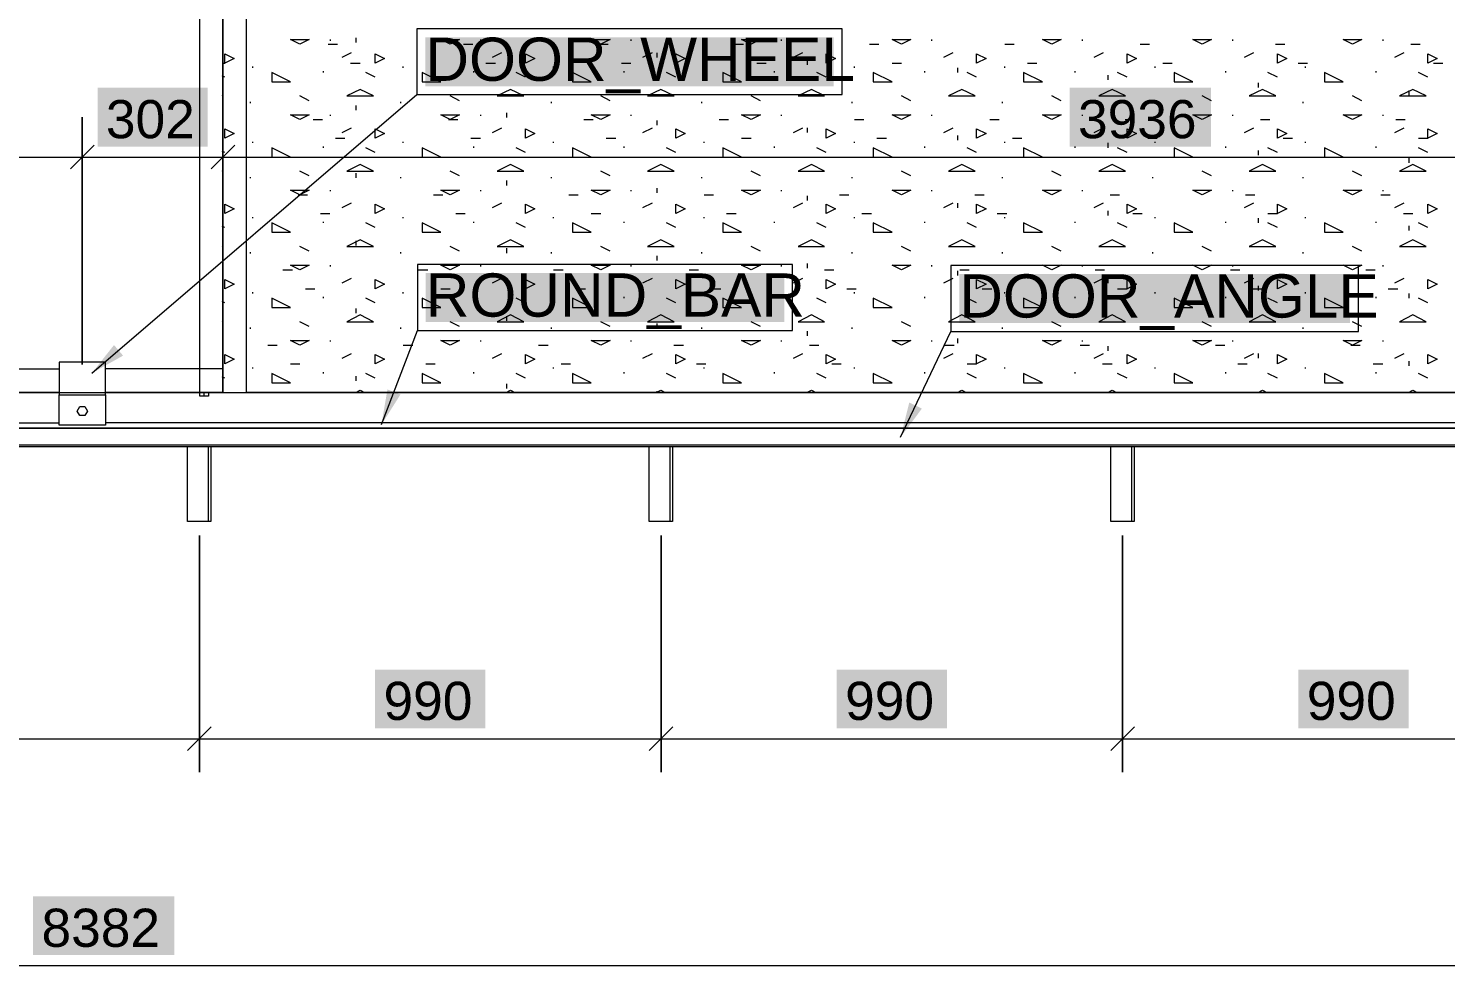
# Model space of a CAD drawing. Header units: inches. Extents: x 0.3 to 15.6, y 0.4 to 11.3.
# Drawn here: x 5.112 to 7.743, y 4.911 to 6.65 of the extents above; entities that cross this region are included whole.
import ezdxf

# ---------------------------------------------------------------- set-up
doc = ezdxf.new("R2010")
doc.units = ezdxf.units.IN
doc.header["$MEASUREMENT"] = 0
for name, color, linetype in [('PDF_Geometry', 7, 'Continuous'), ('PDF_Solid Fills', 7, 'Continuous'), ('PDF_Text', 7, 'Continuous')]:
    doc.layers.add(name, color=color, linetype=linetype)
doc.styles.add('PDF Arial', font='arial.ttf')

msp = doc.modelspace()

# ---------------------------------------------------------------- hatches: boundary and pattern name
at = {"layer": 'PDF_Solid Fills', "true_color": 0xffffff, "transparency": 33554559}
for points in [[(6.6071, 6.5427), (6.6071, 6.6336), (6.6071, 6.6336), (5.8492, 6.6336), (5.8492, 6.6336), (5.8492, 6.5427), (5.8492, 6.5427)], [(6.6071, 6.5427), (6.6071, 6.6336), (6.6071, 6.6336), (5.8492, 6.6336), (5.8492, 6.6336), (5.8492, 6.5427), (5.8492, 6.5427)], [(5.445, 6.4309), (5.445, 6.54), (5.445, 6.54), (5.2405, 6.54), (5.2405, 6.54), (5.2405, 6.4309), (5.2405, 6.4309)], [(7.3074, 6.4309), (7.3074, 6.54), (7.3074, 6.54), (7.0452, 6.54), (7.0452, 6.54), (7.0452, 6.4309), (7.0452, 6.4309)], [(6.5154, 6.1052), (6.5154, 6.1961), (6.5154, 6.1961), (5.85, 6.1961), (5.85, 6.1961), (5.85, 6.1052), (5.85, 6.1052)], [(6.5154, 6.1052), (6.5154, 6.1961), (6.5154, 6.1961), (5.85, 6.1961), (5.85, 6.1961), (5.85, 6.1052), (5.85, 6.1052)], [(7.5658, 6.1035), (7.5658, 6.1943), (7.5658, 6.1943), (6.8404, 6.1943), (6.8404, 6.1943), (6.8404, 6.1035), (6.8404, 6.1035)], [(7.5658, 6.1035), (7.5658, 6.1943), (7.5658, 6.1943), (6.8404, 6.1943), (6.8404, 6.1943), (6.8404, 6.1035), (6.8404, 6.1035)], [(5.9603, 5.3514), (5.9603, 5.4604), (5.9603, 5.4604), (5.7558, 5.4604), (5.7558, 5.4604), (5.7558, 5.3514), (5.7558, 5.3514)], [(6.8173, 5.3514), (6.8173, 5.4604), (6.8173, 5.4604), (6.6129, 5.4604), (6.6129, 5.4604), (6.6129, 5.3514), (6.6129, 5.3514)], [(7.6744, 5.3514), (7.6744, 5.4604), (7.6744, 5.4604), (7.4699, 5.4604), (7.4699, 5.4604), (7.4699, 5.3514), (7.4699, 5.3514)], [(5.3832, 4.9303), (5.3832, 5.0394), (5.3832, 5.0394), (5.1209, 5.0394), (5.1209, 5.0394), (5.1209, 4.9303), (5.1209, 4.9303)]]:
    msp.add_hatch(color=7, dxfattribs=at).paths.add_polyline_path(points)
at = {"layer": 'PDF_Solid Fills', "transparency": 33554559}
h = msp.add_hatch(color=256, dxfattribs=at)
h.paths.add_polyline_path([(5.2122, 6.4114), (5.2125, 6.4114)], flags=0)
h.paths.add_polyline_path([(5.212, 6.4114, 0.413793), (5.2122, 6.4112)], flags=0)
h = msp.add_hatch(color=256, dxfattribs=at)
h.paths.add_polyline_path([(5.2122, 6.4114), (5.2125, 6.4114)], flags=0)
h.paths.add_polyline_path([(5.212, 6.4114, 0.413793), (5.2122, 6.4112)], flags=0)
h = msp.add_hatch(color=256, dxfattribs=at)
h.paths.add_polyline_path([(5.4732, 6.4114), (5.4734, 6.4114)], flags=0)
h.paths.add_polyline_path([(5.4729, 6.4114, 0.413793), (5.4732, 6.4112)], flags=0)
h = msp.add_hatch(color=256, dxfattribs=at)
h.paths.add_polyline_path([(5.4732, 6.4114), (5.4734, 6.4114)], flags=0)
h.paths.add_polyline_path([(5.4729, 6.4114, 0.413793), (5.4732, 6.4112)], flags=0)
for points in [[(5.288, 6.0429), (5.2302, 6.0106), (5.2302, 6.0106), (5.2711, 6.0626), (5.2711, 6.0626)], [(5.8029, 5.9708), (5.7676, 5.9148), (5.7676, 5.9148), (5.7787, 5.9801), (5.7787, 5.9801)], [(6.771, 5.9446), (6.7314, 5.8916), (6.7314, 5.8916), (6.7476, 5.9558), (6.7476, 5.9558)]]:
    msp.add_hatch(color=256, dxfattribs=at).paths.add_polyline_path(points)
h = msp.add_hatch(color=256, dxfattribs=at)
h.paths.add_polyline_path([(5.4295, 5.3319), (5.4297, 5.3319)], flags=0)
h.paths.add_polyline_path([(5.4295, 5.3317, 0.415242), (5.4297, 5.3319)], flags=0)
h.paths.add_polyline_path([(5.4292, 5.3319, 0.415242), (5.4295, 5.3317)], flags=0)
h = msp.add_hatch(color=256, dxfattribs=at)
h.paths.add_polyline_path([(5.4295, 5.3319), (5.4297, 5.3319)], flags=0)
h.paths.add_polyline_path([(5.4295, 5.3317, 0.415242), (5.4297, 5.3319)], flags=0)
h.paths.add_polyline_path([(5.4292, 5.3319, 0.415242), (5.4295, 5.3317)], flags=0)
h = msp.add_hatch(color=256, dxfattribs=at)
h.paths.add_polyline_path([(6.2866, 5.3319), (6.2868, 5.3319)], flags=0)
h.paths.add_polyline_path([(6.2866, 5.3317, 0.415242), (6.2868, 5.3319)], flags=0)
h.paths.add_polyline_path([(6.2863, 5.3319, 0.415242), (6.2866, 5.3317)], flags=0)
h = msp.add_hatch(color=256, dxfattribs=at)
h.paths.add_polyline_path([(6.2866, 5.3319), (6.2868, 5.3319)], flags=0)
h.paths.add_polyline_path([(6.2866, 5.3317, 0.415242), (6.2868, 5.3319)], flags=0)
h.paths.add_polyline_path([(6.2863, 5.3319, 0.415242), (6.2866, 5.3317)], flags=0)
h = msp.add_hatch(color=256, dxfattribs=at)
h.paths.add_polyline_path([(7.1436, 5.3319), (7.1439, 5.3319)], flags=0)
h.paths.add_polyline_path([(7.1436, 5.3317, 0.415242), (7.1439, 5.3319)], flags=0)
h.paths.add_polyline_path([(7.1434, 5.3319, 0.415242), (7.1436, 5.3317)], flags=0)
h = msp.add_hatch(color=256, dxfattribs=at)
h.paths.add_polyline_path([(7.1436, 5.3319), (7.1439, 5.3319)], flags=0)
h.paths.add_polyline_path([(7.1436, 5.3317, 0.415242), (7.1439, 5.3319)], flags=0)
h.paths.add_polyline_path([(7.1434, 5.3319, 0.415242), (7.1436, 5.3317)], flags=0)

# ---------------------------------------------------------------- linework, layer by layer
at = {"layer": 'PDF_Geometry', "lineweight": 5}
for points in [[(5.4299, 8.1081), (5.4299, 5.975), (5.4732, 5.975), (5.4732, 8.1081)], [(5.4096, 5.975), (5.4096, 5.9746), (5.5169, 5.9746), (5.5169, 8.0809)], [(5.4736, 5.9746), (5.4736, 8.0865)], [(5.7209, 6.6242), (5.7209, 6.6329)], [(5.6685, 6.6207), (5.686, 6.6207)], [(5.6729, 6.6272), (5.6729, 6.6294)], [(5.6947, 6.5967), (5.7122, 6.6054)], [(5.9198, 6.6207), (5.9373, 6.6207)], [(5.9521, 6.6272), (5.9521, 6.6294)], [(5.9739, 6.5967), (5.9914, 6.6054)], [(6.0001, 6.6102), (6.0001, 6.6189)], [(6.1711, 6.6207), (6.1885, 6.6207)], [(6.2313, 6.6272), (6.2313, 6.6294)], [(6.2531, 6.5967), (6.2706, 6.6054)], [(6.2793, 6.5962), (6.2793, 6.605)], [(6.4224, 6.6207), (6.4398, 6.6207)], [(6.5105, 6.6272), (6.5105, 6.6294)], [(6.5323, 6.5967), (6.5498, 6.6054)], [(6.6737, 6.6207), (6.6911, 6.6207)], [(6.7897, 6.6272), (6.7897, 6.6294)], [(6.8115, 6.5967), (6.829, 6.6054)], [(6.9249, 6.6207), (6.9424, 6.6207)], [(7.0689, 6.6272), (7.0689, 6.6294)], [(7.0907, 6.5967), (7.1082, 6.6054)], [(7.1762, 6.6207), (7.1937, 6.6207)], [(7.3481, 6.6272), (7.3481, 6.6294)], [(7.3699, 6.5967), (7.3873, 6.6054)], [(7.4275, 6.6207), (7.4449, 6.6207)], [(7.6273, 6.6272), (7.6273, 6.6294)], [(7.6491, 6.5967), (7.6665, 6.6054)], [(7.6788, 6.6207), (7.6962, 6.6207)], [(5.4719, 6.5858), (5.4766, 6.5858)], [(5.5289, 6.5771), (5.5289, 6.5792)], [(5.7104, 6.5858), (5.7279, 6.5858)], [(5.8081, 6.5771), (5.8081, 6.5792)], [(5.9617, 6.5858), (5.9791, 6.5858)], [(6.0873, 6.5771), (6.0873, 6.5792)], [(6.213, 6.5858), (6.2304, 6.5858)], [(6.3665, 6.5771), (6.3665, 6.5792)], [(6.4643, 6.5858), (6.4817, 6.5858)], [(6.5585, 6.5823), (6.5585, 6.591)], [(6.6457, 6.5771), (6.6457, 6.5792)], [(6.7155, 6.5858), (6.733, 6.5858)], [(6.9249, 6.5771), (6.9249, 6.5792)], [(6.9668, 6.5858), (6.9843, 6.5858)], [(7.2041, 6.5771), (7.2041, 6.5792)], [(7.2181, 6.5858), (7.2355, 6.5858)], [(7.4694, 6.5858), (7.4868, 6.5858)], [(7.4833, 6.5771), (7.4833, 6.5792)], [(7.7206, 6.5858), (7.7381, 6.5858)], [(5.4766, 6.5596), (5.4719, 6.562)], [(5.6598, 6.5683), (5.6598, 6.5705)], [(5.7558, 6.5596), (5.7383, 6.5683)], [(5.939, 6.5683), (5.939, 6.5705)], [(6.035, 6.5596), (6.0175, 6.5683)], [(6.2182, 6.5683), (6.2182, 6.5705)], [(6.3142, 6.5596), (6.2967, 6.5683)], [(6.4974, 6.5683), (6.4974, 6.5705)], [(6.5934, 6.5596), (6.5759, 6.5683)], [(6.7766, 6.5683), (6.7766, 6.5705)], [(6.8377, 6.5683), (6.8377, 6.5771)], [(6.8726, 6.5596), (6.8551, 6.5683)], [(7.0558, 6.5683), (7.0558, 6.5705)], [(7.1169, 6.5544), (7.1169, 6.5631)], [(7.1518, 6.5596), (7.1343, 6.5683)], [(7.335, 6.5683), (7.335, 6.5705)], [(7.431, 6.5596), (7.4135, 6.5683)], [(7.6142, 6.5683), (7.6142, 6.5705)], [(7.7102, 6.5596), (7.6927, 6.5683)], [(5.2302, 6.0106), (5.8336, 6.5272)], [(7.3961, 6.5404), (7.3961, 6.5491)], [(7.6753, 6.5265), (7.6753, 6.5352)], [(5.4719, 6.5247), (5.4736, 6.5247), (5.4719, 6.5256)], [(5.5246, 6.5116), (5.5246, 6.5138)], [(5.6336, 6.516), (5.6162, 6.5247)], [(5.7209, 6.4985), (5.7209, 6.5073)], [(5.8038, 6.5116), (5.8038, 6.5138)], [(5.9128, 6.516), (5.8954, 6.5247)], [(6.083, 6.5116), (6.083, 6.5138)], [(6.192, 6.516), (6.1746, 6.5247)], [(6.3622, 6.5116), (6.3622, 6.5138)], [(6.4712, 6.516), (6.4538, 6.5247)], [(6.6414, 6.5116), (6.6414, 6.5138)], [(6.7504, 6.516), (6.733, 6.5247)], [(6.9206, 6.5116), (6.9206, 6.5138)], [(7.0296, 6.516), (7.0122, 6.5247)], [(7.1998, 6.5116), (7.1998, 6.5138)], [(7.3088, 6.516), (7.2914, 6.5247)], [(7.479, 6.5116), (7.479, 6.5138)], [(7.588, 6.516), (7.5706, 6.5247)], [(5.6406, 6.4811), (5.6581, 6.4811)], [(5.6729, 6.4876), (5.6729, 6.4898)], [(5.8919, 6.4811), (5.9093, 6.4811)], [(5.9521, 6.4876), (5.9521, 6.4898)], [(6.0001, 6.4846), (6.0001, 6.4933)], [(6.1432, 6.4811), (6.1606, 6.4811)], [(6.2313, 6.4876), (6.2313, 6.4898)], [(6.2793, 6.4706), (6.2793, 6.4793)], [(6.3945, 6.4811), (6.4119, 6.4811)], [(6.5105, 6.4876), (6.5105, 6.4898)], [(6.6457, 6.4811), (6.6632, 6.4811)], [(6.7897, 6.4876), (6.7897, 6.4898)], [(6.897, 6.4811), (6.9145, 6.4811)], [(7.0689, 6.4876), (7.0689, 6.4898)], [(7.1483, 6.4811), (7.1657, 6.4811)], [(7.3481, 6.4876), (7.3481, 6.4898)], [(7.3996, 6.4811), (7.417, 6.4811)], [(7.6273, 6.4876), (7.6273, 6.4898)], [(7.6508, 6.4811), (7.6683, 6.4811)], [(5.6947, 6.4571), (5.7122, 6.4658)], [(5.9739, 6.4571), (5.9914, 6.4658)], [(6.2531, 6.4571), (6.2706, 6.4658)], [(6.5323, 6.4571), (6.5498, 6.4658)], [(6.5585, 6.4567), (6.5585, 6.4654)], [(6.8115, 6.4571), (6.829, 6.4658)], [(6.8377, 6.4427), (6.8377, 6.4514)], [(7.0907, 6.4571), (7.1082, 6.4658)], [(7.3699, 6.4571), (7.3873, 6.4658)], [(7.6491, 6.4571), (7.6665, 6.4658)], [(5.4766, 6.42), (5.4719, 6.4224)], [(5.5289, 6.4375), (5.5289, 6.4396)], [(5.6598, 6.4287), (5.6598, 6.4309)], [(5.6825, 6.4462), (5.6999, 6.4462)], [(5.7558, 6.42), (5.7383, 6.4287)], [(5.8081, 6.4375), (5.8081, 6.4396)], [(5.9338, 6.4462), (5.9512, 6.4462)], [(5.939, 6.4287), (5.939, 6.4309)], [(6.035, 6.42), (6.0175, 6.4287)], [(6.0873, 6.4375), (6.0873, 6.4396)], [(6.1851, 6.4462), (6.2025, 6.4462)], [(6.2182, 6.4287), (6.2182, 6.4309)], [(6.3142, 6.42), (6.2967, 6.4287)], [(6.3665, 6.4375), (6.3665, 6.4396)], [(6.4363, 6.4462), (6.4538, 6.4462)], [(6.4974, 6.4287), (6.4974, 6.4309)], [(6.5934, 6.42), (6.5759, 6.4287)], [(6.6457, 6.4375), (6.6457, 6.4396)], [(6.6876, 6.4462), (6.7051, 6.4462)], [(6.7766, 6.4287), (6.7766, 6.4309)], [(6.8726, 6.42), (6.8551, 6.4287)], [(6.9249, 6.4375), (6.9249, 6.4396)], [(6.9389, 6.4462), (6.9563, 6.4462)], [(7.0558, 6.4287), (7.0558, 6.4309)], [(7.1169, 6.4287), (7.1169, 6.4375)], [(7.1518, 6.42), (7.1343, 6.4287)], [(7.1902, 6.4462), (7.2076, 6.4462)], [(7.2041, 6.4375), (7.2041, 6.4396)], [(7.335, 6.4287), (7.335, 6.4309)], [(7.3961, 6.4148), (7.3961, 6.4235)], [(7.431, 6.42), (7.4135, 6.4287)], [(7.4414, 6.4462), (7.4589, 6.4462)], [(7.4833, 6.4375), (7.4833, 6.4396)], [(7.6142, 6.4287), (7.6142, 6.4309)], [(7.6927, 6.4462), (7.7102, 6.4462)], [(7.7102, 6.42), (7.6927, 6.4287)], [(1.9795, 6.4114), (2.4456, 6.4114), (2.7066, 6.4114), (3.9594, 6.4114), (5.2122, 6.4114), (5.4732, 6.4114), (8.8794, 6.4114)], [(7.6753, 6.4008), (7.6753, 6.4095)], [(5.4719, 6.3851), (5.4736, 6.3851), (5.4719, 6.386)], [(5.5246, 6.372), (5.5246, 6.3742)], [(5.6336, 6.3764), (5.6162, 6.3851)], [(5.7209, 6.3729), (5.7209, 6.3816)], [(5.8038, 6.372), (5.8038, 6.3742)], [(5.9128, 6.3764), (5.8954, 6.3851)], [(6.083, 6.372), (6.083, 6.3742)], [(6.192, 6.3764), (6.1746, 6.3851)], [(6.3622, 6.372), (6.3622, 6.3742)], [(6.4712, 6.3764), (6.4538, 6.3851)], [(6.6414, 6.372), (6.6414, 6.3742)], [(6.7504, 6.3764), (6.733, 6.3851)], [(6.9206, 6.372), (6.9206, 6.3742)], [(7.0296, 6.3764), (7.0122, 6.3851)], [(7.1998, 6.372), (7.1998, 6.3742)], [(7.3088, 6.3764), (7.2914, 6.3851)], [(7.479, 6.372), (7.479, 6.3742)], [(7.588, 6.3764), (7.5706, 6.3851)], [(5.6127, 6.3415), (5.6301, 6.3415)], [(5.6729, 6.348), (5.6729, 6.3502)], [(5.864, 6.3415), (5.8814, 6.3415)], [(5.9521, 6.348), (5.9521, 6.3502)], [(6.0001, 6.3589), (6.0001, 6.3677)], [(6.1153, 6.3415), (6.1327, 6.3415)], [(6.2313, 6.348), (6.2313, 6.3502)], [(6.2793, 6.345), (6.2793, 6.3537)], [(6.3665, 6.3415), (6.384, 6.3415)], [(6.5105, 6.348), (6.5105, 6.3502)], [(6.6178, 6.3415), (6.6353, 6.3415)], [(6.7897, 6.348), (6.7897, 6.3502)], [(6.8691, 6.3415), (6.8865, 6.3415)], [(7.0689, 6.348), (7.0689, 6.3502)], [(7.1204, 6.3415), (7.1378, 6.3415)], [(7.3481, 6.348), (7.3481, 6.3502)], [(7.3716, 6.3415), (7.3891, 6.3415)], [(7.6229, 6.3415), (7.6404, 6.3415)], [(7.6273, 6.348), (7.6273, 6.3502)], [(5.6947, 6.3175), (5.7122, 6.3262)], [(5.9739, 6.3175), (5.9914, 6.3262)], [(6.2531, 6.3175), (6.2706, 6.3262)], [(6.5323, 6.3175), (6.5498, 6.3262)], [(6.5585, 6.331), (6.5585, 6.3397)], [(6.8115, 6.3175), (6.829, 6.3262)], [(6.8377, 6.3171), (6.8377, 6.3258)], [(7.0907, 6.3175), (7.1082, 6.3262)], [(7.3699, 6.3175), (7.3873, 6.3262)], [(7.6491, 6.3175), (7.6665, 6.3262)], [(5.5289, 6.2979), (5.5289, 6.3)], [(5.6546, 6.3066), (5.672, 6.3066)], [(5.6598, 6.2891), (5.6598, 6.2913)], [(5.7558, 6.2804), (5.7383, 6.2891)], [(5.8081, 6.2979), (5.8081, 6.3)], [(5.9059, 6.3066), (5.9233, 6.3066)], [(5.939, 6.2891), (5.939, 6.2913)], [(6.035, 6.2804), (6.0175, 6.2891)], [(6.0873, 6.2979), (6.0873, 6.3)], [(6.1571, 6.3066), (6.1746, 6.3066)], [(6.2182, 6.2891), (6.2182, 6.2913)], [(6.3142, 6.2804), (6.2967, 6.2891)], [(6.3665, 6.2979), (6.3665, 6.3)], [(6.4084, 6.3066), (6.4259, 6.3066)], [(6.4974, 6.2891), (6.4974, 6.2913)], [(6.5934, 6.2804), (6.5759, 6.2891)], [(6.6457, 6.2979), (6.6457, 6.3)], [(6.6597, 6.3066), (6.6771, 6.3066)], [(6.7766, 6.2891), (6.7766, 6.2913)], [(6.8726, 6.2804), (6.8551, 6.2891)], [(6.911, 6.3066), (6.9284, 6.3066)], [(6.9249, 6.2979), (6.9249, 6.3)], [(7.0558, 6.2891), (7.0558, 6.2913)], [(7.1169, 6.3031), (7.1169, 6.3118)], [(7.1518, 6.2804), (7.1343, 6.2891)], [(7.1623, 6.3066), (7.1797, 6.3066)], [(7.2041, 6.2979), (7.2041, 6.3)], [(7.335, 6.2891), (7.335, 6.2913)], [(7.3961, 6.2891), (7.3961, 6.2979)], [(7.4135, 6.3066), (7.431, 6.3066)], [(7.431, 6.2804), (7.4135, 6.2891)], [(7.4833, 6.2979), (7.4833, 6.3)], [(7.6142, 6.2891), (7.6142, 6.2913)], [(7.6648, 6.3066), (7.6823, 6.3066)], [(7.7102, 6.2804), (7.6927, 6.2891)], [(5.4766, 6.2804), (5.4719, 6.2828)], [(7.6753, 6.2752), (7.6753, 6.2839)], [(5.4719, 6.2455), (5.4736, 6.2455), (5.4719, 6.2464)], [(5.6336, 6.2368), (5.6162, 6.2455)], [(5.7209, 6.2473), (5.7209, 6.256)], [(5.9128, 6.2368), (5.8954, 6.2455)], [(6.0001, 6.2333), (6.0001, 6.242)], [(6.192, 6.2368), (6.1746, 6.2455)], [(6.4712, 6.2368), (6.4538, 6.2455)], [(6.7504, 6.2368), (6.733, 6.2455)], [(7.0296, 6.2368), (7.0122, 6.2455)], [(7.3088, 6.2368), (7.2914, 6.2455)], [(7.588, 6.2368), (7.5706, 6.2455)], [(5.5246, 6.2324), (5.5246, 6.2346)], [(5.6729, 6.2084), (5.6729, 6.2106)], [(5.8038, 6.2324), (5.8038, 6.2346)], [(5.9521, 6.2084), (5.9521, 6.2106)], [(6.083, 6.2324), (6.083, 6.2346)], [(6.2313, 6.2084), (6.2313, 6.2106)], [(6.2793, 6.2193), (6.2793, 6.2281)], [(6.3622, 6.2324), (6.3622, 6.2346)], [(6.5105, 6.2084), (6.5105, 6.2106)], [(6.5585, 6.2054), (6.5585, 6.2141)], [(6.6414, 6.2324), (6.6414, 6.2346)], [(6.7897, 6.2084), (6.7897, 6.2106)], [(6.9206, 6.2324), (6.9206, 6.2346)], [(7.0689, 6.2084), (7.0689, 6.2106)], [(7.1998, 6.2324), (7.1998, 6.2346)], [(7.3481, 6.2084), (7.3481, 6.2106)], [(7.479, 6.2324), (7.479, 6.2346)], [(7.6273, 6.2084), (7.6273, 6.2106)], [(5.5848, 6.2019), (5.6022, 6.2019)], [(5.6947, 6.1779), (5.7122, 6.1866)], [(5.8361, 6.2019), (5.8535, 6.2019)], [(5.9739, 6.1779), (5.9914, 6.1866)], [(6.0873, 6.2019), (6.1048, 6.2019)], [(6.2531, 6.1779), (6.2706, 6.1866)], [(6.3386, 6.2019), (6.3561, 6.2019)], [(6.5323, 6.1779), (6.5498, 6.1866)], [(6.5899, 6.2019), (6.6073, 6.2019)], [(6.8115, 6.1779), (6.829, 6.1866)], [(6.8377, 6.1914), (6.8377, 6.2001)], [(6.8412, 6.2019), (6.8586, 6.2019)], [(7.0907, 6.1779), (7.1082, 6.1866)], [(7.0925, 6.2019), (7.1099, 6.2019)], [(7.1169, 6.1775), (7.1169, 6.1862)], [(7.3437, 6.2019), (7.3612, 6.2019)], [(7.3699, 6.1779), (7.3873, 6.1866)], [(7.595, 6.2019), (7.6125, 6.2019)], [(7.6491, 6.1779), (7.6665, 6.1866)], [(5.5289, 6.1583), (5.5289, 6.1604)], [(5.6267, 6.167), (5.6441, 6.167)], [(5.8081, 6.1583), (5.8081, 6.1604)], [(5.8779, 6.167), (5.8954, 6.167)], [(6.0873, 6.1583), (6.0873, 6.1604)], [(6.1292, 6.167), (6.1467, 6.167)], [(6.3665, 6.1583), (6.3665, 6.1604)], [(6.3805, 6.167), (6.3979, 6.167)], [(6.6318, 6.167), (6.6492, 6.167)], [(6.6457, 6.1583), (6.6457, 6.1604)], [(6.8831, 6.167), (6.9005, 6.167)], [(6.9249, 6.1583), (6.9249, 6.1604)], [(7.1343, 6.167), (7.1518, 6.167)], [(7.2041, 6.1583), (7.2041, 6.1604)], [(7.3856, 6.167), (7.4031, 6.167)], [(7.3961, 6.1635), (7.3961, 6.1722)], [(7.4833, 6.1583), (7.4833, 6.1604)], [(7.6369, 6.167), (7.6543, 6.167)], [(7.6753, 6.1495), (7.6753, 6.1583)], [(5.4766, 6.1408), (5.4719, 6.1432)], [(5.6598, 6.1495), (5.6598, 6.1517)], [(5.7558, 6.1408), (5.7383, 6.1495)], [(5.939, 6.1495), (5.939, 6.1517)], [(6.035, 6.1408), (6.0175, 6.1495)], [(6.2182, 6.1495), (6.2182, 6.1517)], [(6.3142, 6.1408), (6.2967, 6.1495)], [(6.4974, 6.1495), (6.4974, 6.1517)], [(6.5934, 6.1408), (6.5759, 6.1495)], [(6.7766, 6.1495), (6.7766, 6.1517)], [(6.8726, 6.1408), (6.8551, 6.1495)], [(7.0558, 6.1495), (7.0558, 6.1517)], [(7.1518, 6.1408), (7.1343, 6.1495)], [(7.335, 6.1495), (7.335, 6.1517)], [(7.431, 6.1408), (7.4135, 6.1495)], [(7.6142, 6.1495), (7.6142, 6.1517)], [(7.7102, 6.1408), (7.6927, 6.1495)], [(5.4719, 6.1059), (5.4736, 6.1059), (5.4719, 6.1068)], [(5.6336, 6.0972), (5.6162, 6.1059)], [(5.7209, 6.1216), (5.7209, 6.1303)], [(5.9128, 6.0972), (5.8954, 6.1059)], [(6.0001, 6.1077), (6.0001, 6.1164)], [(6.192, 6.0972), (6.1746, 6.1059)], [(6.4712, 6.0972), (6.4538, 6.1059)], [(6.7504, 6.0972), (6.733, 6.1059)], [(7.0296, 6.0972), (7.0122, 6.1059)], [(7.3088, 6.0972), (7.2914, 6.1059)], [(7.588, 6.0972), (7.5706, 6.1059)], [(5.5246, 6.0928), (5.5246, 6.095)], [(5.7676, 5.9148), (5.8345, 6.0897)], [(5.8038, 6.0928), (5.8038, 6.095)], [(6.083, 6.0928), (6.083, 6.095)], [(6.2793, 6.0937), (6.2793, 6.1024)], [(6.3622, 6.0928), (6.3622, 6.095)], [(6.5585, 6.0797), (6.5585, 6.0885)], [(6.6414, 6.0928), (6.6414, 6.095)], [(6.7314, 5.8916), (6.8248, 6.0879)], [(6.9206, 6.0928), (6.9206, 6.095)], [(7.1998, 6.0928), (7.1998, 6.095)], [(7.479, 6.0928), (7.479, 6.095)], [(1.4434, 5.9746), (1.3525, 6.0655), (0.6897, 6.0655), (0.5988, 5.9746), (0.6897, 5.8837), (1.3525, 5.8837), (1.4434, 5.9746), (9.7518, 5.9746), (5.5169, 5.9746)], [(5.5569, 6.0623), (5.5743, 6.0623)], [(5.6729, 6.0688), (5.6729, 6.071)], [(5.8081, 6.0623), (5.8256, 6.0623)], [(5.9521, 6.0688), (5.9521, 6.071)], [(6.0594, 6.0623), (6.0769, 6.0623)], [(6.2313, 6.0688), (6.2313, 6.071)], [(6.3107, 6.0623), (6.3281, 6.0623)], [(6.5105, 6.0688), (6.5105, 6.071)], [(6.562, 6.0623), (6.5794, 6.0623)], [(6.7897, 6.0688), (6.7897, 6.071)], [(6.8133, 6.0623), (6.8307, 6.0623)], [(6.8377, 6.0658), (6.8377, 6.0745)], [(7.0645, 6.0623), (7.082, 6.0623)], [(7.0689, 6.0688), (7.0689, 6.071)], [(7.1169, 6.0518), (7.1169, 6.0605)], [(7.3158, 6.0623), (7.3333, 6.0623)], [(7.3481, 6.0688), (7.3481, 6.071)], [(7.5671, 6.0623), (7.5845, 6.0623)], [(7.6273, 6.0688), (7.6273, 6.071)], [(5.5987, 6.0274), (5.6162, 6.0274)], [(5.6947, 6.0383), (5.7122, 6.047)], [(5.85, 6.0274), (5.8675, 6.0274)], [(5.9739, 6.0383), (5.9914, 6.047)], [(6.1013, 6.0274), (6.1187, 6.0274)], [(6.2531, 6.0383), (6.2706, 6.047)], [(6.3526, 6.0274), (6.37, 6.0274)], [(6.5323, 6.0383), (6.5498, 6.047)], [(6.6039, 6.0274), (6.6213, 6.0274)], [(6.8115, 6.0383), (6.829, 6.047)], [(6.8551, 6.0274), (6.8726, 6.0274)], [(7.0907, 6.0383), (7.1082, 6.047)], [(7.1064, 6.0274), (7.1239, 6.0274)], [(7.3577, 6.0274), (7.3751, 6.0274)], [(7.3699, 6.0383), (7.3873, 6.047)], [(7.3961, 6.0379), (7.3961, 6.0466)], [(7.609, 6.0274), (7.6264, 6.0274)], [(7.6491, 6.0383), (7.6665, 6.047)], [(7.6753, 6.0239), (7.6753, 6.0326)], [(4.0027, 6.0183), (5.169, 6.0183)], [(5.2555, 5.975), (5.4732, 5.975), (5.4732, 6.0183), (5.2555, 6.0183)], [(5.4766, 6.0012), (5.4719, 6.0036)], [(5.5289, 6.0187), (5.5289, 6.0208)], [(5.6598, 6.0099), (5.6598, 6.0121)], [(5.7209, 5.996), (5.7209, 6.0047)], [(5.7558, 6.0012), (5.7383, 6.0099)], [(5.8081, 6.0187), (5.8081, 6.0208)], [(5.939, 6.0099), (5.939, 6.0121)], [(6.035, 6.0012), (6.0175, 6.0099)], [(6.0873, 6.0187), (6.0873, 6.0208)], [(6.2182, 6.0099), (6.2182, 6.0121)], [(6.3142, 6.0012), (6.2967, 6.0099)], [(6.3665, 6.0187), (6.3665, 6.0208)], [(6.4974, 6.0099), (6.4974, 6.0121)], [(6.5934, 6.0012), (6.5759, 6.0099)], [(6.6457, 6.0187), (6.6457, 6.0208)], [(6.7766, 6.0099), (6.7766, 6.0121)], [(6.8726, 6.0012), (6.8551, 6.0099)], [(6.9249, 6.0187), (6.9249, 6.0208)], [(7.0558, 6.0099), (7.0558, 6.0121)], [(7.1518, 6.0012), (7.1343, 6.0099)], [(7.2041, 6.0187), (7.2041, 6.0208)], [(7.335, 6.0099), (7.335, 6.0121)], [(7.431, 6.0012), (7.4135, 6.0099)], [(7.4833, 6.0187), (7.4833, 6.0208)], [(7.6142, 6.0099), (7.6142, 6.0121)], [(7.7102, 6.0012), (7.6927, 6.0099)], [(4.0027, 5.975), (5.169, 5.975)], [(5.4468, 5.9746), (5.4468, 5.9677), (5.4303, 5.9677), (5.4303, 5.9746)], [(5.4386, 5.9677), (5.4386, 5.9746)], [(5.72, 5.9746), (5.7281, 5.9787), (5.7362, 5.9746)], [(5.9992, 5.9746), (6.0073, 5.9787), (6.0154, 5.9746)], [(6.0001, 5.982), (6.0001, 5.9907)], [(6.2784, 5.9746), (6.2865, 5.9787), (6.2946, 5.9746)], [(6.2793, 5.9746), (6.2793, 5.9768)], [(6.5576, 5.9746), (6.5657, 5.9787), (6.5738, 5.9746)], [(6.8368, 5.9746), (6.8449, 5.9787), (6.853, 5.9746)], [(7.116, 5.9746), (7.1241, 5.9787), (7.1322, 5.9746)], [(7.3952, 5.9746), (7.4033, 5.9787), (7.4114, 5.9746)], [(7.6744, 5.9746), (7.6825, 5.9787), (7.6906, 5.9746)], [(5.2555, 5.9703), (5.2555, 5.914), (5.169, 5.914), (5.169, 5.9703)], [(2.6633, 5.9184), (1.9795, 5.9184), (1.9795, 5.908), (8.8794, 5.908), (8.8794, 5.9184), (5.2555, 5.9184)], [(4.0027, 5.9184), (5.169, 5.9184)], [(1.9795, 5.8774), (8.8794, 5.8774)], [(5.4511, 5.8743), (5.4511, 5.7349), (5.4078, 5.7349), (5.4078, 5.8743)], [(5.4468, 5.7349), (5.4468, 5.8743)], [(6.3082, 5.8743), (6.3082, 5.7349), (6.2649, 5.7349), (6.2649, 5.8743)], [(6.3039, 5.7349), (6.3039, 5.8743)], [(7.1653, 5.8743), (7.1653, 5.7349), (7.122, 5.7349), (7.122, 5.8743)], [(7.161, 5.7349), (7.161, 5.8743)], [(1.6247, 5.3319), (1.9795, 5.3319), (2.0877, 5.3319), (2.8582, 5.3319), (3.7153, 5.3319), (4.5724, 5.3319), (5.4295, 5.3319), (6.2866, 5.3319), (7.1436, 5.3319), (8.0007, 5.3319), (8.7712, 5.3319), (8.8794, 5.3319), (9.1112, 5.3319), (8.8794, 5.3319)], [(1.6247, 4.9108), (8.8794, 4.9108)]]:
    msp.add_lwpolyline(points, dxfattribs=at)
for points in [[(5.8336, 6.6492), (5.8336, 6.5272), (6.6227, 6.5272), (6.6227, 6.6492)], [(5.5987, 6.6294), (5.6336, 6.6294), (5.6162, 6.6207)], [(5.8779, 6.6294), (5.9128, 6.6294), (5.8954, 6.6207)], [(6.1571, 6.6294), (6.192, 6.6294), (6.1746, 6.6207)], [(6.4363, 6.6294), (6.4712, 6.6294), (6.4538, 6.6207)], [(6.7155, 6.6294), (6.7504, 6.6294), (6.733, 6.6207)], [(6.9947, 6.6294), (7.0296, 6.6294), (7.0122, 6.6207)], [(7.2739, 6.6294), (7.3088, 6.6294), (7.2914, 6.6207)], [(7.5531, 6.6294), (7.588, 6.6294), (7.5706, 6.6207)], [(5.4766, 6.6032), (5.494, 6.5945), (5.4766, 6.5858)], [(5.7558, 6.6032), (5.7732, 6.5945), (5.7558, 6.5858)], [(6.035, 6.6032), (6.0524, 6.5945), (6.035, 6.5858)], [(6.3142, 6.6032), (6.3316, 6.5945), (6.3142, 6.5858)], [(6.5934, 6.6032), (6.6108, 6.5945), (6.5934, 6.5858)], [(6.8726, 6.6032), (6.89, 6.5945), (6.8726, 6.5858)], [(7.1518, 6.6032), (7.1692, 6.5945), (7.1518, 6.5858)], [(7.431, 6.6032), (7.4484, 6.5945), (7.431, 6.5858)], [(7.7102, 6.6032), (7.7276, 6.5945), (7.7102, 6.5858)], [(5.5638, 6.5683), (5.5638, 6.5509), (5.5987, 6.5509)], [(5.843, 6.5683), (5.843, 6.5509), (5.8779, 6.5509)], [(6.1222, 6.5683), (6.1222, 6.5509), (6.1571, 6.5509)], [(6.4014, 6.5683), (6.4014, 6.5509), (6.4363, 6.5509)], [(6.6806, 6.5683), (6.6806, 6.5509), (6.7155, 6.5509)], [(6.9598, 6.5683), (6.9598, 6.5509), (6.9947, 6.5509)], [(7.239, 6.5683), (7.239, 6.5509), (7.2739, 6.5509)], [(7.5182, 6.5683), (7.5182, 6.5509), (7.5531, 6.5509)], [(5.7281, 6.537), (5.7034, 6.5247), (5.7528, 6.5247)], [(6.0073, 6.537), (5.9826, 6.5247), (6.032, 6.5247)], [(6.2865, 6.537), (6.2618, 6.5247), (6.3112, 6.5247)], [(6.5657, 6.537), (6.541, 6.5247), (6.5904, 6.5247)], [(6.8449, 6.537), (6.8202, 6.5247), (6.8696, 6.5247)], [(7.1241, 6.537), (7.0994, 6.5247), (7.1488, 6.5247)], [(7.4033, 6.537), (7.3786, 6.5247), (7.428, 6.5247)], [(7.6825, 6.537), (7.6578, 6.5247), (7.7072, 6.5247)], [(5.2122, 6.4854), (5.2122, 6.0265)], [(5.4732, 6.4854), (5.4732, 6.001)], [(5.5987, 6.4898), (5.6336, 6.4898), (5.6162, 6.4811)], [(5.8779, 6.4898), (5.9128, 6.4898), (5.8954, 6.4811)], [(6.1571, 6.4898), (6.192, 6.4898), (6.1746, 6.4811)], [(6.4363, 6.4898), (6.4712, 6.4898), (6.4538, 6.4811)], [(6.7155, 6.4898), (6.7504, 6.4898), (6.733, 6.4811)], [(6.9947, 6.4898), (7.0296, 6.4898), (7.0122, 6.4811)], [(7.2739, 6.4898), (7.3088, 6.4898), (7.2914, 6.4811)], [(7.5531, 6.4898), (7.588, 6.4898), (7.5706, 6.4811)], [(5.4766, 6.4636), (5.494, 6.4549), (5.4766, 6.4462)], [(5.7558, 6.4636), (5.7732, 6.4549), (5.7558, 6.4462)], [(6.035, 6.4636), (6.0524, 6.4549), (6.035, 6.4462)], [(6.3142, 6.4636), (6.3316, 6.4549), (6.3142, 6.4462)], [(6.5934, 6.4636), (6.6108, 6.4549), (6.5934, 6.4462)], [(6.8726, 6.4636), (6.89, 6.4549), (6.8726, 6.4462)], [(7.1518, 6.4636), (7.1692, 6.4549), (7.1518, 6.4462)], [(7.431, 6.4636), (7.4484, 6.4549), (7.431, 6.4462)], [(7.7102, 6.4636), (7.7276, 6.4549), (7.7102, 6.4462)], [(5.1902, 6.3894), (5.2343, 6.4335)], [(5.4512, 6.3894), (5.4952, 6.4335)], [(5.5638, 6.4287), (5.5638, 6.4113), (5.5987, 6.4113)], [(5.843, 6.4287), (5.843, 6.4113), (5.8779, 6.4113)], [(6.1222, 6.4287), (6.1222, 6.4113), (6.1571, 6.4113)], [(6.4014, 6.4287), (6.4014, 6.4113), (6.4363, 6.4113)], [(6.6806, 6.4287), (6.6806, 6.4113), (6.7155, 6.4113)], [(6.9598, 6.4287), (6.9598, 6.4113), (6.9947, 6.4113)], [(7.239, 6.4287), (7.239, 6.4113), (7.2739, 6.4113)], [(7.5182, 6.4287), (7.5182, 6.4113), (7.5531, 6.4113)], [(5.7281, 6.3974), (5.7034, 6.3851), (5.7528, 6.3851)], [(6.0073, 6.3974), (5.9826, 6.3851), (6.032, 6.3851)], [(6.2865, 6.3974), (6.2618, 6.3851), (6.3112, 6.3851)], [(6.5657, 6.3974), (6.541, 6.3851), (6.5904, 6.3851)], [(6.8449, 6.3974), (6.8202, 6.3851), (6.8696, 6.3851)], [(7.1241, 6.3974), (7.0994, 6.3851), (7.1488, 6.3851)], [(7.4033, 6.3974), (7.3786, 6.3851), (7.428, 6.3851)], [(7.6825, 6.3974), (7.6578, 6.3851), (7.7072, 6.3851)], [(5.5987, 6.3502), (5.6336, 6.3502), (5.6162, 6.3415)], [(5.8779, 6.3502), (5.9128, 6.3502), (5.8954, 6.3415)], [(6.1571, 6.3502), (6.192, 6.3502), (6.1746, 6.3415)], [(6.4363, 6.3502), (6.4712, 6.3502), (6.4538, 6.3415)], [(6.7155, 6.3502), (6.7504, 6.3502), (6.733, 6.3415)], [(6.9947, 6.3502), (7.0296, 6.3502), (7.0122, 6.3415)], [(7.2739, 6.3502), (7.3088, 6.3502), (7.2914, 6.3415)], [(7.5531, 6.3502), (7.588, 6.3502), (7.5706, 6.3415)], [(5.4766, 6.324), (5.494, 6.3153), (5.4766, 6.3066)], [(5.7558, 6.324), (5.7732, 6.3153), (5.7558, 6.3066)], [(6.035, 6.324), (6.0524, 6.3153), (6.035, 6.3066)], [(6.3142, 6.324), (6.3316, 6.3153), (6.3142, 6.3066)], [(6.5934, 6.324), (6.6108, 6.3153), (6.5934, 6.3066)], [(6.8726, 6.324), (6.89, 6.3153), (6.8726, 6.3066)], [(7.1518, 6.324), (7.1692, 6.3153), (7.1518, 6.3066)], [(7.431, 6.324), (7.4484, 6.3153), (7.431, 6.3066)], [(7.7102, 6.324), (7.7276, 6.3153), (7.7102, 6.3066)], [(5.5638, 6.2891), (5.5638, 6.2717), (5.5987, 6.2717)], [(5.843, 6.2891), (5.843, 6.2717), (5.8779, 6.2717)], [(6.1222, 6.2891), (6.1222, 6.2717), (6.1571, 6.2717)], [(6.4014, 6.2891), (6.4014, 6.2717), (6.4363, 6.2717)], [(6.6806, 6.2891), (6.6806, 6.2717), (6.7155, 6.2717)], [(6.9598, 6.2891), (6.9598, 6.2717), (6.9947, 6.2717)], [(7.239, 6.2891), (7.239, 6.2717), (7.2739, 6.2717)], [(7.5182, 6.2891), (7.5182, 6.2717), (7.5531, 6.2717)], [(5.7281, 6.2578), (5.7034, 6.2455), (5.7528, 6.2455)], [(6.0073, 6.2578), (5.9826, 6.2455), (6.032, 6.2455)], [(6.2865, 6.2578), (6.2618, 6.2455), (6.3112, 6.2455)], [(6.5657, 6.2578), (6.541, 6.2455), (6.5904, 6.2455)], [(6.8449, 6.2578), (6.8202, 6.2455), (6.8696, 6.2455)], [(7.1241, 6.2578), (7.0994, 6.2455), (7.1488, 6.2455)], [(7.4033, 6.2578), (7.3786, 6.2455), (7.428, 6.2455)], [(7.6825, 6.2578), (7.6578, 6.2455), (7.7072, 6.2455)], [(5.5987, 6.2106), (5.6336, 6.2106), (5.6162, 6.2019)], [(5.8345, 6.2117), (5.8345, 6.0897), (6.5309, 6.0897), (6.5309, 6.2117)], [(5.8779, 6.2106), (5.9128, 6.2106), (5.8954, 6.2019)], [(6.1571, 6.2106), (6.192, 6.2106), (6.1746, 6.2019)], [(6.4363, 6.2106), (6.4712, 6.2106), (6.4538, 6.2019)], [(6.7155, 6.2106), (6.7504, 6.2106), (6.733, 6.2019)], [(6.8248, 6.2099), (6.8248, 6.0879), (7.5814, 6.0879), (7.5814, 6.2099)], [(6.9947, 6.2106), (7.0296, 6.2106), (7.0122, 6.2019)], [(7.2739, 6.2106), (7.3088, 6.2106), (7.2914, 6.2019)], [(7.5531, 6.2106), (7.588, 6.2106), (7.5706, 6.2019)], [(5.4766, 6.1844), (5.494, 6.1757), (5.4766, 6.167)], [(5.7558, 6.1844), (5.7732, 6.1757), (5.7558, 6.167)], [(6.035, 6.1844), (6.0524, 6.1757), (6.035, 6.167)], [(6.3142, 6.1844), (6.3316, 6.1757), (6.3142, 6.167)], [(6.5934, 6.1844), (6.6108, 6.1757), (6.5934, 6.167)], [(6.8726, 6.1844), (6.89, 6.1757), (6.8726, 6.167)], [(7.1518, 6.1844), (7.1692, 6.1757), (7.1518, 6.167)], [(7.431, 6.1844), (7.4484, 6.1757), (7.431, 6.167)], [(7.7102, 6.1844), (7.7276, 6.1757), (7.7102, 6.167)], [(5.5638, 6.1495), (5.5638, 6.1321), (5.5987, 6.1321)], [(5.843, 6.1495), (5.843, 6.1321), (5.8779, 6.1321)], [(6.1222, 6.1495), (6.1222, 6.1321), (6.1571, 6.1321)], [(6.4014, 6.1495), (6.4014, 6.1321), (6.4363, 6.1321)], [(6.6806, 6.1495), (6.6806, 6.1321), (6.7155, 6.1321)], [(6.9598, 6.1495), (6.9598, 6.1321), (6.9947, 6.1321)], [(7.239, 6.1495), (7.239, 6.1321), (7.2739, 6.1321)], [(7.5182, 6.1495), (7.5182, 6.1321), (7.5531, 6.1321)], [(5.7281, 6.1183), (5.7034, 6.1059), (5.7528, 6.1059)], [(6.0073, 6.1183), (5.9826, 6.1059), (6.032, 6.1059)], [(6.2865, 6.1183), (6.2618, 6.1059), (6.3112, 6.1059)], [(6.5657, 6.1183), (6.541, 6.1059), (6.5904, 6.1059)], [(6.8449, 6.1183), (6.8202, 6.1059), (6.8696, 6.1059)], [(7.1241, 6.1183), (7.0994, 6.1059), (7.1488, 6.1059)], [(7.4033, 6.1183), (7.3786, 6.1059), (7.428, 6.1059)], [(7.6825, 6.1183), (7.6578, 6.1059), (7.7072, 6.1059)], [(5.5987, 6.071), (5.6336, 6.071), (5.6162, 6.0623)], [(5.8779, 6.071), (5.9128, 6.071), (5.8954, 6.0623)], [(6.1571, 6.071), (6.192, 6.071), (6.1746, 6.0623)], [(6.4363, 6.071), (6.4712, 6.071), (6.4538, 6.0623)], [(6.7155, 6.071), (6.7504, 6.071), (6.733, 6.0623)], [(6.9947, 6.071), (7.0296, 6.071), (7.0122, 6.0623)], [(7.2739, 6.071), (7.3088, 6.071), (7.2914, 6.0623)], [(7.5531, 6.071), (7.588, 6.071), (7.5706, 6.0623)], [(5.2555, 5.9703), (5.2555, 6.0309), (5.169, 6.0309), (5.169, 5.9703)], [(5.4766, 6.0448), (5.494, 6.0361), (5.4766, 6.0274)], [(5.7558, 6.0448), (5.7732, 6.0361), (5.7558, 6.0274)], [(6.035, 6.0448), (6.0524, 6.0361), (6.035, 6.0274)], [(6.3142, 6.0448), (6.3316, 6.0361), (6.3142, 6.0274)], [(6.5934, 6.0448), (6.6108, 6.0361), (6.5934, 6.0274)], [(6.8726, 6.0448), (6.89, 6.0361), (6.8726, 6.0274)], [(7.1518, 6.0448), (7.1692, 6.0361), (7.1518, 6.0274)], [(7.431, 6.0448), (7.4484, 6.0361), (7.431, 6.0274)], [(7.7102, 6.0448), (7.7276, 6.0361), (7.7102, 6.0274)], [(5.5638, 6.0099), (5.5638, 5.9925), (5.5987, 5.9925)], [(5.843, 6.0099), (5.843, 5.9925), (5.8779, 5.9925)], [(6.1222, 6.0099), (6.1222, 5.9925), (6.1571, 5.9925)], [(6.4014, 6.0099), (6.4014, 5.9925), (6.4363, 5.9925)], [(6.6806, 6.0099), (6.6806, 5.9925), (6.7155, 5.9925)], [(6.9598, 6.0099), (6.9598, 5.9925), (6.9947, 5.9925)], [(7.239, 6.0099), (7.239, 5.9925), (7.2739, 5.9925)], [(7.5182, 6.0099), (7.5182, 5.9925), (7.5531, 5.9925)], [(5.2027, 5.94), (5.2075, 5.9482), (5.217, 5.9482), (5.2217, 5.94), (5.217, 5.9318), (5.2075, 5.9318)], [(1.9795, 5.8743), (8.8794, 5.8743), (8.8794, 5.908), (1.9795, 5.908)], [(5.4295, 5.2696), (5.4295, 5.7089)], [(6.2866, 5.2696), (6.2866, 5.7089)], [(7.1436, 5.2696), (7.1436, 5.7089)], [(5.4074, 5.3099), (5.4515, 5.3539)], [(6.2645, 5.3099), (6.3086, 5.3539)], [(7.1216, 5.3099), (7.1657, 5.3539)]]:
    msp.add_lwpolyline(points, close=True, dxfattribs=at)
for points in [[(5.212, 6.4114), (5.212, 6.4116), (5.2121, 6.4117), (5.2122, 6.4117)], [(5.212, 6.4114), (5.212, 6.4116), (5.2121, 6.4117), (5.2122, 6.4117)], [(5.2122, 6.4117), (5.2124, 6.4117), (5.2125, 6.4116), (5.2125, 6.4114)], [(5.2122, 6.4117), (5.2124, 6.4117), (5.2125, 6.4116), (5.2125, 6.4114)], [(5.2125, 6.4114), (5.2125, 6.4113), (5.2124, 6.4112), (5.2122, 6.4112)], [(5.2125, 6.4114), (5.2125, 6.4113), (5.2124, 6.4112), (5.2122, 6.4112)], [(5.4729, 6.4114), (5.4729, 6.4116), (5.473, 6.4117), (5.4732, 6.4117)], [(5.4729, 6.4114), (5.4729, 6.4116), (5.473, 6.4117), (5.4732, 6.4117)], [(5.4732, 6.4117), (5.4733, 6.4117), (5.4734, 6.4116), (5.4734, 6.4114)], [(5.4732, 6.4117), (5.4733, 6.4117), (5.4734, 6.4116), (5.4734, 6.4114)], [(5.4734, 6.4114), (5.4734, 6.4113), (5.4733, 6.4112), (5.4732, 6.4112)], [(5.4734, 6.4114), (5.4734, 6.4113), (5.4733, 6.4112), (5.4732, 6.4112)], [(5.4292, 5.3319), (5.4292, 5.3321), (5.4293, 5.3322), (5.4295, 5.3322)], [(5.4292, 5.3319), (5.4292, 5.3321), (5.4293, 5.3322), (5.4295, 5.3322)], [(5.4295, 5.3322), (5.4296, 5.3322), (5.4297, 5.3321), (5.4297, 5.3319)], [(5.4295, 5.3322), (5.4296, 5.3322), (5.4297, 5.3321), (5.4297, 5.3319)], [(6.2863, 5.3319), (6.2863, 5.3321), (6.2864, 5.3322), (6.2866, 5.3322)], [(6.2863, 5.3319), (6.2863, 5.3321), (6.2864, 5.3322), (6.2866, 5.3322)], [(6.2866, 5.3322), (6.2867, 5.3322), (6.2868, 5.3321), (6.2868, 5.3319)], [(6.2866, 5.3322), (6.2867, 5.3322), (6.2868, 5.3321), (6.2868, 5.3319)], [(7.1434, 5.3319), (7.1434, 5.3321), (7.1435, 5.3322), (7.1436, 5.3322)], [(7.1434, 5.3319), (7.1434, 5.3321), (7.1435, 5.3322), (7.1436, 5.3322)], [(7.1436, 5.3322), (7.1438, 5.3322), (7.1439, 5.3321), (7.1439, 5.3319)], [(7.1436, 5.3322), (7.1438, 5.3322), (7.1439, 5.3321), (7.1439, 5.3319)]]:
    msp.add_open_spline(points, degree=3, dxfattribs=at)

# ---------------------------------------------------------------- texts
at = {"layer": 'PDF_Text', "attachment_point": 7, "style": 'PDF Arial'}
for s, insert, char_height in [('DOOR_WHEEL', (5.8492, 6.5296), 0.08026), ('302', (5.256, 6.4453), 0.07083), ('3936', (7.0608, 6.4453), 0.07083), ('ROUND_BAR', (5.85, 6.092), 0.08026), ('DOOR_ANGLE', (6.8404, 6.0903), 0.08026), ('990', (5.7714, 5.3658), 0.07083), ('990', (6.6284, 5.3658), 0.07083), ('990', (7.4855, 5.3658), 0.07083), ('8382', (5.1365, 4.9447), 0.07083)]:
    msp.add_mtext(s, dxfattribs=dict(at, insert=insert, char_height=char_height))

doc.saveas('drawing.dxf')
